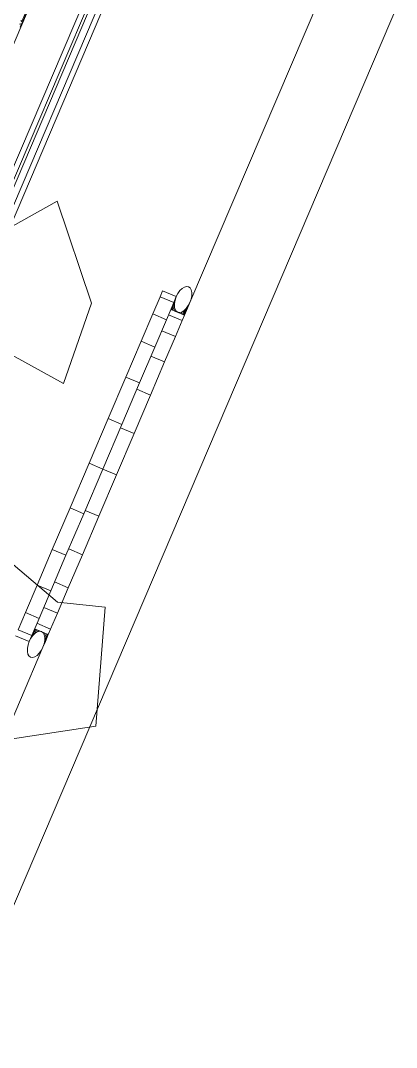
# Model space of a CAD drawing. Header units: metres. Extents: x -48 to 2360, y -1392 to 453.
# Drawn here: x 705.149 to 705.512, y -1266.97 to -1265.978 of the extents above; entities that cross this region are included whole.
import ezdxf

# ---------------------------------------------------------------- set-up
doc = ezdxf.new("R2010")
doc.units = ezdxf.units.M
doc.layers.add('ESTRUC', color=9, linetype='Continuous', lineweight=18)
doc.layers.add('MUEBLES', color=223, linetype='Continuous', lineweight=5, transparency=0.3)
doc.layers.add('Vegetación-h', color=7, linetype='Continuous', lineweight=5, true_color=0x5f7f00, transparency=0.5)
doc.layers.get('ESTRUC').off()

# ---------------------------------------------------------------- blocks, each defined once
blk = doc.blocks.new('arb29')
at = {"layer": 'Vegetación-h', "linetype": 'Continuous'}
for points in [[(1.83276, 0.6), (1.87809, 0.65102), (1.92343, 0.59244), (1.92343, 0.53386), (1.84598, 0.54709)], [(1.83276, 0.44315), (1.96876, 0.39024), (2.00087, 0.3978), (2.02165, 0.31843), (1.94987, 0.28064)]]:
    blk.add_lwpolyline(points, dxfattribs=at)

msp = doc.modelspace()

# ---------------------------------------------------------------- linework, layer by layer
at = {"layer": 'MUEBLES', "transparency": 33554585}
for p, q in [((704.67262, -1267.10425), (705.38687, -1265.42717)), ((705.0733, -1266.28165), (705.44003, -1265.42055)), ((705.44472, -1265.42255), (705.07799, -1266.28365)), ((705.40506, -1265.52285), (705.11574, -1266.2022)), ((705.12004, -1266.20938), (705.41322, -1265.52098)), ((705.41796, -1265.52287), (705.12469, -1266.21148)), ((705.53054, -1265.73875), (705.3125, -1266.25072)), ((705.5702, -1265.82849), (705.04502, -1267.06163)), ((705.20932, -1265.84139), (705.15058, -1265.97931)), ((705.2098, -1265.84228), (705.15106, -1265.9802)), ((705.14957, -1265.9817), (705.14821, -1265.98171)), ((705.15017, -1265.98153), (705.14883, -1265.98469)), ((705.15053, -1265.98143), (705.14957, -1265.9817)), ((705.14965, -1265.97833), (705.15058, -1265.97931)), ((705.15104, -1265.98092), (705.15053, -1265.98143)), ((705.15058, -1265.97931), (705.15106, -1265.9802)), ((705.15106, -1265.9802), (705.15104, -1265.98092)), ((705.2838, -1266.24495), (705.28621, -1266.23928)), ((705.28621, -1266.23928), (705.2994, -1266.24489)), ((705.2994, -1266.24489), (705.30098, -1266.2418)), ((705.30098, -1266.2418), (705.30291, -1266.2391)), ((705.30291, -1266.2391), (705.30504, -1266.237)), ((705.30504, -1266.237), (705.30724, -1266.23562)), ((705.30724, -1266.23562), (705.30936, -1266.23506)), ((705.30936, -1266.23506), (705.31124, -1266.23537)), ((705.31124, -1266.23537), (705.31277, -1266.23652)), ((705.31277, -1266.23652), (705.31384, -1266.23843)), ((705.31384, -1266.23843), (705.31437, -1266.24097)), ((705.31437, -1266.24097), (705.31433, -1266.24397)), ((705.27672, -1266.26158), (705.2838, -1266.24495)), ((705.2838, -1266.24495), (705.29698, -1266.25057)), ((705.29698, -1266.25057), (705.2899, -1266.2672)), ((705.29761, -1266.25154), (705.29533, -1266.2569)), ((705.2982, -1266.24834), (705.2959, -1266.25374)), ((705.29698, -1266.25057), (705.2959, -1266.25374)), ((705.2994, -1266.24489), (705.29698, -1266.25057)), ((705.29761, -1266.25154), (705.29759, -1266.2545)), ((705.2982, -1266.24834), (705.29761, -1266.25154)), ((705.29762, -1266.25444), (705.29766, -1266.25144)), ((705.29766, -1266.25144), (705.29826, -1266.24818)), ((705.29931, -1266.2451), (705.2982, -1266.24834)), ((705.29826, -1266.24818), (705.2994, -1266.24489)), ((705.29936, -1266.245), (705.29931, -1266.2451)), ((705.31017, -1266.25618), (705.3125, -1266.25072)), ((705.31094, -1266.25376), (705.3125, -1266.25072)), ((705.31258, -1266.25051), (705.311, -1266.2536)), ((705.3125, -1266.25072), (705.31253, -1266.25061)), ((705.31372, -1266.24722), (705.31258, -1266.25051)), ((705.31433, -1266.24397), (705.31372, -1266.24722)), ((705.26545, -1266.28804), (705.27672, -1266.26158)), ((705.27672, -1266.26158), (705.2899, -1266.2672)), ((705.29415, -1266.25722), (705.30733, -1266.26284)), ((705.2959, -1266.25374), (705.29437, -1266.25732)), ((705.29533, -1266.2569), (705.29503, -1266.2576)), ((705.2959, -1266.25374), (705.29533, -1266.2569)), ((705.29533, -1266.2569), (705.29533, -1266.25773)), ((705.29759, -1266.2545), (705.29608, -1266.25805)), ((705.29814, -1266.257), (705.29744, -1266.25863)), ((705.29759, -1266.2545), (705.29814, -1266.257)), ((705.29815, -1266.25698), (705.29762, -1266.25444)), ((705.29814, -1266.257), (705.29921, -1266.25889)), ((705.29921, -1266.25889), (705.29815, -1266.25698)), ((705.29921, -1266.25889), (705.29903, -1266.25931)), ((705.29921, -1266.25889), (705.30074, -1266.26003)), ((705.30074, -1266.26003), (705.29921, -1266.25889)), ((705.30074, -1266.26003), (705.30262, -1266.26035)), ((705.30263, -1266.26034), (705.30074, -1266.26003)), ((705.30245, -1266.26076), (705.30262, -1266.26035)), ((705.30262, -1266.26035), (705.30473, -1266.25981)), ((705.30474, -1266.25978), (705.30263, -1266.26034)), ((705.30404, -1266.26144), (705.30473, -1266.25981)), ((705.30473, -1266.25981), (705.30691, -1266.25847)), ((705.30694, -1266.25841), (705.30474, -1266.25978)), ((705.3054, -1266.26202), (705.30691, -1266.25847)), ((705.30615, -1266.26234), (705.30675, -1266.26176)), ((705.30645, -1266.26246), (705.30675, -1266.26176)), ((705.30675, -1266.26176), (705.30903, -1266.2564)), ((705.30675, -1266.26176), (705.30863, -1266.25917)), ((705.30691, -1266.25847), (705.30903, -1266.2564)), ((705.30908, -1266.2563), (705.30694, -1266.25841)), ((705.30711, -1266.26274), (705.30863, -1266.25917)), ((705.30733, -1266.26284), (705.31017, -1266.25618)), ((705.30863, -1266.25917), (705.31094, -1266.25376)), ((705.30863, -1266.25917), (705.31017, -1266.25618)), ((705.30903, -1266.2564), (705.31094, -1266.25376)), ((705.311, -1266.2536), (705.30908, -1266.2563)), ((705.2899, -1266.2672), (705.27863, -1266.29365)), ((705.29191, -1266.26248), (705.3051, -1266.26809)), ((705.3051, -1266.26809), (705.29854, -1266.28349)), ((705.30733, -1266.26284), (705.3051, -1266.26809)), ((705.28535, -1266.27788), (705.29854, -1266.28349)), ((705.25076, -1266.32251), (705.26545, -1266.28804)), ((705.26545, -1266.28804), (705.27863, -1266.29365)), ((705.29854, -1266.28349), (705.28811, -1266.30799)), ((705.27863, -1266.29365), (705.26395, -1266.32813)), ((705.28811, -1266.30799), (705.27451, -1266.33991)), ((705.27492, -1266.30237), (705.28811, -1266.30799)), ((705.23366, -1266.36267), (705.25076, -1266.32251)), ((705.26395, -1266.32813), (705.24685, -1266.36828)), ((705.25076, -1266.32251), (705.26395, -1266.32813)), ((705.27451, -1266.33991), (705.25868, -1266.37709)), ((705.26132, -1266.3343), (705.27451, -1266.33991)), ((705.21531, -1266.40575), (705.23366, -1266.36267)), ((705.24685, -1266.36828), (705.2285, -1266.41137)), ((705.23366, -1266.36267), (705.24685, -1266.36828)), ((705.25868, -1266.37709), (705.24168, -1266.41698)), ((705.24549, -1266.37147), (705.25868, -1266.37709)), ((705.19696, -1266.44884), (705.21531, -1266.40575)), ((705.21531, -1266.40575), (705.2285, -1266.41137)), ((705.2285, -1266.41137), (705.21015, -1266.45445)), ((705.24168, -1266.41698), (705.22469, -1266.45688)), ((705.24168, -1266.41698), (705.2285, -1266.41137)), ((705.17986, -1266.48899), (705.19696, -1266.44884)), ((705.21015, -1266.45445), (705.19696, -1266.44884)), ((705.21015, -1266.45445), (705.19305, -1266.4946)), ((705.22469, -1266.45688), (705.20886, -1266.49405)), ((705.22469, -1266.45688), (705.21151, -1266.45126)), ((705.16518, -1266.52347), (705.17986, -1266.48899)), ((705.19305, -1266.4946), (705.17986, -1266.48899)), ((705.20886, -1266.49405), (705.19568, -1266.48844)), ((705.19305, -1266.4946), (705.17837, -1266.52908)), ((705.20886, -1266.49405), (705.19526, -1266.52598)), ((705.15391, -1266.54992), (705.16518, -1266.52347)), ((705.17837, -1266.52908), (705.16518, -1266.52347)), ((705.17837, -1266.52908), (705.1671, -1266.55554)), ((705.19526, -1266.52598), (705.18208, -1266.52036)), ((705.19526, -1266.52598), (705.18483, -1266.55047)), ((705.18483, -1266.55047), (705.17165, -1266.54486)), ((705.14683, -1266.56655), (705.15391, -1266.54992)), ((705.1671, -1266.55554), (705.15391, -1266.54992)), ((705.1671, -1266.55554), (705.16002, -1266.57217)), ((705.18483, -1266.55047), (705.17827, -1266.56587)), ((705.16002, -1266.57217), (705.14683, -1266.56655)), ((705.16344, -1266.56659), (705.16115, -1266.57195)), ((705.16308, -1266.56561), (705.16155, -1266.56918)), ((705.16344, -1266.56659), (705.16155, -1266.56918)), ((705.17604, -1266.57113), (705.16285, -1266.56551)), ((705.16324, -1266.56994), (705.16544, -1266.56857)), ((705.16478, -1266.56633), (705.16327, -1266.56988)), ((705.16546, -1266.56854), (705.16327, -1266.56988)), ((705.16373, -1266.56589), (705.16344, -1266.56659)), ((705.16403, -1266.56601), (705.16344, -1266.56659)), ((705.17827, -1266.56587), (705.16509, -1266.56026)), ((705.16544, -1266.56857), (705.16756, -1266.56801)), ((705.16615, -1266.56691), (705.16546, -1266.56854)), ((705.16756, -1266.568), (705.16546, -1266.56854)), ((705.16774, -1266.56759), (705.16756, -1266.568)), ((705.16944, -1266.56832), (705.16756, -1266.568)), ((705.16756, -1266.56801), (705.16944, -1266.56832)), ((705.16944, -1266.56832), (705.17097, -1266.56946)), ((705.17097, -1266.56946), (705.16944, -1266.56832)), ((705.17097, -1266.56946), (705.17115, -1266.56904)), ((705.17827, -1266.56587), (705.17604, -1266.57113)), ((705.1576, -1266.57784), (705.14441, -1266.57223)), ((705.15647, -1266.58113), (705.1576, -1266.57784)), ((705.16002, -1266.57217), (705.1576, -1266.57784)), ((705.1576, -1266.57784), (705.15918, -1266.57475)), ((705.15769, -1266.57763), (705.15765, -1266.57774)), ((705.15925, -1266.57459), (705.15769, -1266.57763)), ((705.15918, -1266.57475), (705.16111, -1266.57205)), ((705.16155, -1266.56918), (705.15925, -1266.57459)), ((705.16115, -1266.57195), (705.15925, -1266.57459)), ((705.16155, -1266.56918), (705.16002, -1266.57217)), ((705.16111, -1266.57205), (705.16324, -1266.56994)), ((705.16327, -1266.56988), (705.16115, -1266.57195)), ((705.17087, -1266.58325), (705.1732, -1266.57779)), ((705.17097, -1266.56946), (705.17204, -1266.57137)), ((705.17205, -1266.57135), (705.17097, -1266.56946)), ((705.17253, -1266.57692), (705.17192, -1266.58017)), ((705.17199, -1266.58001), (705.17429, -1266.57461)), ((705.17199, -1266.58001), (705.17257, -1266.57681)), ((705.17204, -1266.57137), (705.17257, -1266.57392)), ((705.17205, -1266.57135), (705.17274, -1266.56972)), ((705.17259, -1266.57385), (705.17205, -1266.57135)), ((705.17257, -1266.57392), (705.17253, -1266.57692)), ((705.17257, -1266.57681), (705.17485, -1266.57145)), ((705.17257, -1266.57681), (705.17259, -1266.57385)), ((705.17259, -1266.57385), (705.17411, -1266.5703)), ((705.1732, -1266.57779), (705.17604, -1266.57113)), ((705.1732, -1266.57779), (705.17429, -1266.57461)), ((705.17429, -1266.57461), (705.17581, -1266.57103)), ((705.17429, -1266.57461), (705.17485, -1266.57145)), ((705.17485, -1266.57145), (705.17485, -1266.57062)), ((705.17485, -1266.57145), (705.17515, -1266.57075)), ((705.17087, -1266.58325), (704.95283, -1267.09521)), ((705.15582, -1266.58738), (705.15586, -1266.58438)), ((705.15635, -1266.58993), (705.15582, -1266.58738)), ((705.15586, -1266.58438), (705.15647, -1266.58113)), ((705.1692, -1266.58655), (705.16728, -1266.58925)), ((705.17079, -1266.58346), (705.1692, -1266.58655)), ((705.17192, -1266.58017), (705.17079, -1266.58346)), ((705.17082, -1266.58335), (705.17087, -1266.58325)), ((705.17087, -1266.58325), (705.17199, -1266.58001)), ((705.15741, -1266.59183), (705.15635, -1266.58993)), ((705.15894, -1266.59298), (705.15741, -1266.59183)), ((705.16083, -1266.59329), (705.15894, -1266.59298)), ((705.16294, -1266.59273), (705.16083, -1266.59329)), ((705.16514, -1266.59135), (705.16294, -1266.59273)), ((705.16728, -1266.58925), (705.16514, -1266.59135))]:
    msp.add_line(p, q, dxfattribs=at)

# ---------------------------------------------------------------- block references
at = {"layer": 'ESTRUC', "transparency": 33554687, "xscale": 1.402998159145287, "yscale": 1.402998159145287, "zscale": 1.402998159145287, "rotation": 340.8517009809033}
msp.add_blockref('arb29', (702.39584, -1266.15113), dxfattribs=at)

doc.saveas('drawing.dxf')
